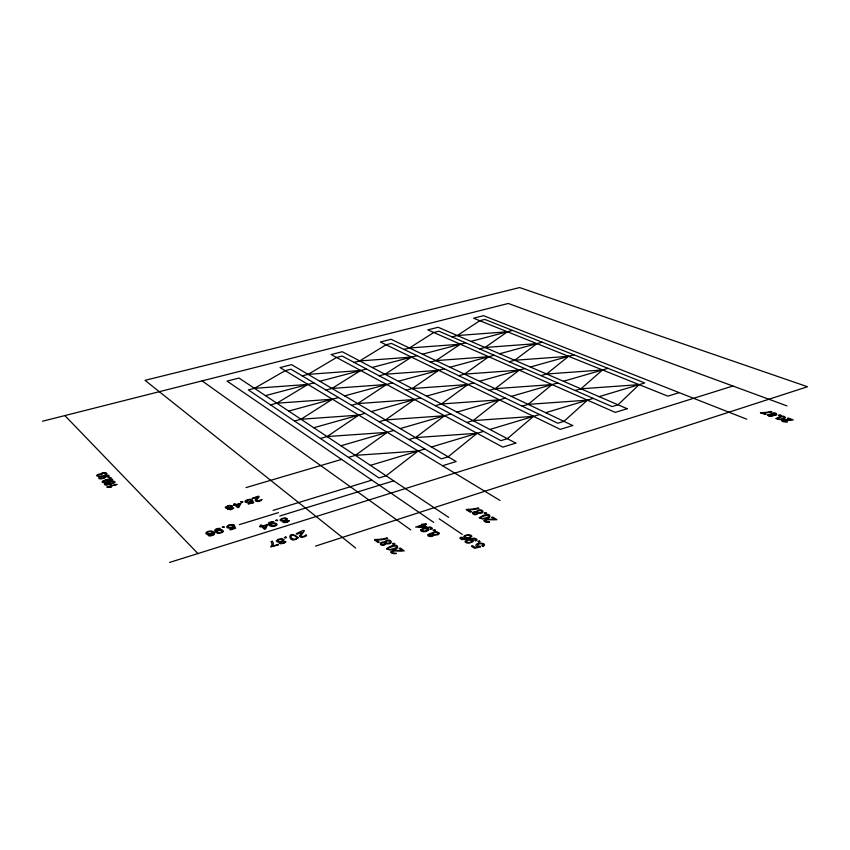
<?xml version="1.0" encoding="UTF-8"?>
<svg xmlns="http://www.w3.org/2000/svg" width="850" height="850" viewBox="0 0 850 850"><rect width="100%" height="100%" fill="white"/><g stroke="black" fill="none" stroke-linecap="round" stroke-linejoin="round"><path stroke-width="1.27" d="M296.873 538.05L295.874 536.594A18.233 7.884 -8.8 0 0 295.152 536.042L293.686 535.447M290.636 536.414L291.199 537.593A19.539 8.404 -8.1 0 0 292.315 538.517L293.792 539.123A2.083 0.903 -8.5 0 0 295.864 538.953A2.083 0.903 -8.5 0 0 297.001 538.039M784.582 417.584L783.498 418.232A16.309 5.791 0.4 0 1 782.468 418.604L779.673 419.273M489.111 516.375L487.549 517.214A17.786 7.65 -4.4 0 1 486.211 517.692L482.8 518.543M421.111 529.561L423.778 528.211A18.657 8.287 -5.4 0 1 425.181 527.754L429.25 527.053A3.666 1.615 -5.5 0 1 431.301 527.393L432.353 528.307A2.922 1.286 -5.5 0 1 432.013 529.082L430.153 529.242L431.078 528.371L429.824 527.68L425.712 528.296M396.769 547.251L395.038 548.154A18.424 8.213 -6.6 0 1 393.603 548.664L389.98 549.578A2.136 0.967 -6.5 0 1 388.099 549.323A2.136 0.967 -6.5 0 1 388.089 548.346L389.863 547.453A20.442 9.318 -6.2 0 1 392.243 546.635L395.123 546.019A2.189 0.988 -6.3 0 1 396.876 547.262M575.184 390.511L580.943 388.811L602.523 369.952L546.603 374.011L540.983 375.615M522.166 406.151L528.169 404.377L552.054 384.572L495.114 388.684L489.26 390.352M546.603 374.011L568.544 356.309L514.707 360.272L509.224 361.781M466.82 422.471L473.089 420.623L499.439 399.829L441.458 403.973L435.359 405.716M495.114 388.684L519.233 370.143L464.472 374.138L458.766 375.711M408.978 439.535L415.533 437.601L444.561 415.735L385.496 419.921L379.132 421.738M514.707 360.272L536.924 343.623L485.021 347.48L479.666 348.914M441.458 403.973L467.925 384.519L412.186 388.567L406.247 390.203M348.479 457.385L355.342 455.356L387.26 432.342L327.069 436.571L320.418 438.473M464.472 374.138L488.739 356.713L435.976 360.612L430.408 362.1M385.496 419.921L414.481 399.511L357.744 403.591L351.549 405.291M485.021 347.48L507.408 331.787L457.311 335.538L452.072 336.897M412.186 388.567L438.674 370.324L385.007 374.255L379.228 375.806M327.069 436.571L358.764 415.129L300.985 419.252L294.536 421.026M435.976 360.612L460.317 344.207L409.413 348.001L403.984 349.414M357.744 403.591L386.601 384.476L332.01 388.439L325.986 390.054M457.311 335.538L479.804 320.705L484.819 319.419L644.725 382.946L599.122 396.652M385.007 374.255L411.453 357.106L359.709 360.942L354.078 362.408M300.985 419.252L332.403 399.203L276.856 403.208L270.587 404.887M409.413 348.001L433.766 332.52L438.961 331.192L612.138 406.598L618.024 404.791L639.126 384.636L580.943 388.811M332.01 388.439L360.687 370.504L308.093 374.372L302.239 375.891M359.709 360.942L386.049 344.771L391.436 343.389L557.77 423.236L563.933 421.356L587.446 400.159L528.169 404.377M276.856 403.208L307.934 384.423L254.447 388.333L248.359 389.916L379.015 477.955L386.091 475.788L418.158 450.999L355.342 455.356M308.093 374.372L336.558 357.478L342.146 356.044L500.916 440.64L507.354 438.674L533.503 416.362L473.089 420.623M464.493 535.84L465.694 535.288A4.675 2.093 -4.6 0 1 468.021 534.82L468.276 534.809A3.527 1.573 -4.6 0 1 470.879 535.245L471.686 535.925A3.644 1.626 -4.6 0 1 471.782 536.477L468.371 538.592L462.485 539.58A3.527 1.583 -4.7 0 1 461.412 539.357L460.062 538.433A3.081 1.381 -4.8 0 1 460.477 537.359L462.23 537.349A3.06 1.371 -4.7 0 0 461.391 537.912L462.942 538.974L466.862 538.252A3.389 1.519 -4.7 0 1 465.375 538.135A3.602 1.615 -4.7 0 1 463.888 537.402A3.272 1.466 -4.7 0 1 463.696 536.796A3.868 1.732 -4.7 0 1 463.941 536.308A3.602 1.615 -4.7 0 1 464.451 535.808M254.447 388.333L285.175 370.674L290.976 369.187L441.394 458.862L448.141 456.79L477.126 433.288L415.533 437.601M469.837 539.612L469.859 539.601A3.496 1.573 -4.6 0 1 472.728 540.175M425.489 528.381L425.467 528.381A3.485 1.541 -5.6 0 1 427.178 528.487M232.507 525.481L233.835 525.013M250.654 500.246L251.919 499.821M470.092 539.516L474.215 538.879L475.639 539.601L474.736 540.504L475.607 540.972L476.659 540.345A2.996 1.349 -4.5 0 0 476.946 539.538L475.788 538.592A3.761 1.689 -4.5 0 0 473.641 538.231L469.498 538.953A19.146 8.712 -4.4 0 0 468.084 539.421L465.439 540.823A3.878 1.742 -4.6 0 0 465.088 541.376A3.963 1.785 -4.6 0 0 465.694 542.449L466.427 542.81A3.506 1.583 -4.6 0 0 467.362 543.023A3.878 1.742 -4.6 0 0 468.084 543.086A3.708 1.668 -4.6 0 0 469.636 542.991L472.674 541.886A3.581 1.615 -4.6 0 0 473.014 541.556A3.825 1.721 -4.6 0 0 473.248 541.057A3.304 1.487 -4.6 0 0 473.046 540.441M315.552 546.104L807.5 386.739L519.626 287.566L145.031 380.332L355.693 548.027M272.638 546.136L277.982 544.436L278.545 544.935L271.023 546.784M272.372 541.269L271.001 541.705A17.797 7.682 -9.4 0 1 270.959 546.784M169.575 562.434L732.902 386.017M279.788 516.003L393.678 480.824M442.553 465.736L456.184 461.529L291.592 364.65L280.075 367.593L500.034 500.459M679.214 392.636L667.834 396.153L473.599 318.219L483.554 315.679L746.693 419.188M239.339 524.641L278.428 512.624M273.084 510.372L371.896 480.133M370.388 465.354L424.841 448.991M431.492 446.994L483.512 431.375M489.866 429.462L539.612 414.524M545.689 412.696L593.3 398.395M246.022 487.603L341.594 459.414M340.914 445.772L393.752 430.461M400.212 428.581L450.776 413.929M456.96 412.133L505.399 398.098M511.328 396.376L557.759 382.925M563.444 381.278L608.005 368.358M313.777 427.741L365.075 413.355M371.354 411.602L420.527 397.811M426.551 396.121L473.726 382.893M479.506 381.278L524.811 368.571M530.368 367.019L573.909 354.811M110.234 487.337L111.435 486.997A8.266 3.028 -11.1 0 0 109.183 486.604L117.119 484.373L106.802 487.082A6.694 2.454 -11.1 0 1 110.139 487.379M107.302 479.91L110.925 479.379L111.711 479.931L110.553 480.632L112.157 480.494A2.624 0.946 -10.9 0 0 112.795 479.868L112.338 479.145A3.283 1.19 -10.9 0 0 110.787 478.879L107.111 479.474A16.703 6.088 -11 0 0 105.74 479.846L102.924 480.951A3.389 1.222 -11 0 0 102.372 481.376A3.464 1.254 -11 0 0 102.34 482.194L102.754 482.46A3.071 1.105 -11 0 0 103.392 482.619A3.389 1.222 -11 0 0 103.944 482.662A3.241 1.169 -11 0 0 105.241 482.577L108.216 481.706A3.124 1.126 -11 0 0 108.651 481.451A3.336 1.211 -11 0 0 109.076 481.058A2.89 1.041 -11 0 0 109.214 480.59A3.336 1.211 -11 0 0 109.098 480.388A3.06 1.105 -11 0 0 107.058 479.974M103.838 476.159L107.44 475.639L108.205 476.212L107.058 476.871L108.662 476.733A2.603 0.935 -10.9 0 0 109.289 476.117L108.832 475.405A3.262 1.169 -10.9 0 0 107.302 475.15L103.647 475.734A16.586 5.992 -11 0 0 102.297 476.106L99.493 477.19A3.368 1.201 -11 0 0 98.94 477.615A3.443 1.232 -11 0 0 98.908 478.412L99.312 478.688A3.039 1.094 -11 0 0 99.949 478.837A3.368 1.201 -11 0 0 100.502 478.879A3.219 1.158 -11 0 0 101.777 478.794L104.741 477.934A3.103 1.116 -11 0 0 105.166 477.679A3.315 1.19 -11 0 0 105.602 477.296A2.869 1.031 -11 0 0 105.74 476.839A3.315 1.19 -11 0 0 105.634 476.553M288.692 411.081L338.534 397.534M344.632 395.877L392.487 382.872M398.353 381.278L444.327 368.783M449.969 367.253L494.19 355.236M499.609 353.759L542.162 342.199M265.444 395.632L313.905 382.851M319.844 381.278L366.424 368.985M372.141 367.476L416.967 355.651M422.471 354.195L465.641 342.805M470.932 341.402L512.529 330.427M42.5 421.228L508.342 303.461L786.994 405.907M233.208 526.224L234.494 525.906L235.652 528.254L230.329 529.901L229.829 529.433L234.101 528.116L233.538 526.872M251.356 500.937L252.588 500.639L253.768 502.796L248.2 503.891L252.269 502.669L251.685 501.532M478.348 546.731L475.182 547.464L472.611 545.711L471.389 546.136L474.587 548.314L480.601 546.89L480.006 546.327M101.033 474.948L101.798 474.502M487.326 515.249L484.596 515.833A19.741 8.659 -4.1 0 0 482.375 516.587L480.813 517.427A2.061 0.903 -4.3 0 0 480.919 518.319A2.061 0.903 -4.3 0 0 482.811 518.596M217.685 533.173L215.571 532.217A18.062 7.491 -9.6 0 1 215.039 531.664L214.806 529.975A3.602 1.487 -9.9 0 1 216.197 529.008L218.514 528.392A2.869 1.19 -9.9 0 1 220.086 528.403C221.946 529.444 213.86 528.275 216.389 531.335M770.812 411.464L771.726 411.814M481.982 545.7L482.938 546.221M448.694 517.374L239.009 378.069L227.046 381.119L433.649 522.336M439.163 518.808L462.315 534.416M202.109 380.874L410.741 529.89M386.952 537.986L387.653 538.517A16.724 7.331 -6.6 0 1 376.561 539.994L379.249 542.151L377.995 542.555L374.404 539.814L375.413 539.484A17.552 7.682 -6.6 0 0 386.909 537.954M270.002 524.556C267.219 521.964 275.687 522.357 273.498 521.709A2.848 1.19 -8.8 0 0 271.915 521.688L269.652 522.304A3.57 1.487 -8.8 0 0 268.324 523.26L268.706 524.928A17.914 7.491 -8.5 0 0 269.301 525.47L271.511 526.405A3.687 1.551 -8.8 0 0 272.553 526.479A3.772 1.583 -8.8 0 0 274.922 526.076L275.868 525.714A3.336 1.403 -8.8 0 0 276.547 525.289A3.687 1.551 -8.8 0 0 276.866 524.971A3.527 1.477 -8.8 0 0 277.089 524.322L275.602 523.186A3.326 1.392 -8.8 0 0 274.996 523.09A3.634 1.519 -8.8 0 0 274.051 523.058A3.145 1.317 -8.8 0 0 272.744 523.217A3.634 1.519 -8.8 0 0 272.085 523.398A3.198 1.339 -8.8 0 0 270.927 523.908A3.326 1.392 -8.8 0 0 270.162 524.694M64.866 415.576L197.923 553.562M101.724 474.428C101.192 472.823 108.003 472.621 104.954 474.332C110.394 473.832 103.328 470.974 100.884 473.832C99.62 473.822 93.978 475.373 98.016 476.382C102.584 476.563 94.148 475.033 100.172 474.544A2.72 0.967 -11 0 1 100.98 474.884M103.732 476.276A2.869 1.031 -11 0 1 105.634 476.659M108.566 482.492A3.177 1.158 -10.9 0 1 109.236 482.12L110.5 481.706A4.133 1.498 -10.9 0 1 112.614 481.323L112.838 481.312A3.113 1.137 -10.9 0 1 114.729 481.631L115.058 482.163A3.219 1.169 -10.9 0 1 114.856 482.598L111.063 484.277L105.804 485.095A3.113 1.137 -11 0 1 105.039 484.925L104.391 484.213A2.72 0.988 -11 0 1 105.251 483.363L106.675 483.353A2.709 0.988 -11 0 0 105.729 483.799L106.473 484.617L110.001 484.022A2.996 1.094 -10.9 0 1 108.853 483.937A3.177 1.158 -10.9 0 1 108.003 483.374A2.996 1.094 -10.9 0 1 108.162 482.917A3.421 1.243 -10.9 0 1 108.577 482.513M770.759 411.442A15.544 5.461 0.2 0 1 761.143 412.654L760.41 412.919L766.041 414.418L762.461 413.058A14.801 5.206 0.2 0 0 771.694 411.793M784.688 417.594A1.944 0.691 0.6 0 0 782.425 416.744L780.162 417.244A18.116 6.503 0.8 0 0 778.441 417.839L777.389 418.434A1.891 0.68 0.6 0 0 777.835 419.146A1.891 0.68 0.6 0 0 779.705 419.316M472.685 540.058A3.825 1.721 -4.6 0 1 473.004 540.334M483.639 543.724A3.995 1.817 -4.3 0 1 483.076 546.284M480.016 546.295A2.752 1.243 -4.4 0 1 477.764 544.776A2.752 1.243 -4.4 0 1 481.812 543.894A2.752 1.243 -4.4 0 1 482.269 545.806M478.231 546.847A4.144 1.881 -4.4 0 1 476.882 543.989A4.144 1.881 -4.4 0 1 483.448 543.798M427.21 528.509A3.283 1.445 -5.6 0 1 428.219 528.913A3.729 1.636 -5.6 0 1 428.485 529.082A3.219 1.424 -5.6 0 1 428.666 529.763A3.729 1.636 -5.6 0 1 428.4 530.251A3.485 1.541 -5.6 0 1 428.06 530.559L425.032 531.633A3.612 1.594 -5.6 0 1 423.534 531.717A3.772 1.668 -5.6 0 1 422.832 531.664A3.421 1.509 -5.6 0 1 421.94 531.452L421.26 531.112A3.868 1.7 -5.6 0 1 420.782 530.071A3.772 1.668 -5.6 0 1 421.069 529.571M487.337 515.196A2.114 0.914 -4.2 0 1 489.228 516.386M252.078 499.757A3.612 1.445 -9 0 0 247.276 499.853A3.74 1.498 -9 0 0 245.99 502.446A3.74 1.498 -9 0 0 251.898 501.564M251.303 500.937A2.486 0.988 -9 0 1 247.743 501.999A2.486 0.988 -9 0 1 247.116 500.544A2.486 0.988 -9 0 1 250.952 500.129M216.495 531.431A3.357 1.392 -9.8 0 1 217.334 530.634A3.23 1.339 -9.9 0 1 218.524 530.113A3.666 1.519 -9.8 0 1 219.194 529.943A3.23 1.339 -9.9 0 1 220.447 529.794A3.666 1.519 -9.9 0 1 221.478 529.805M221.446 529.805A3.357 1.392 -9.8 0 1 221.999 529.911L223.412 531.059A3.559 1.477 -9.9 0 1 223.146 531.717A3.719 1.541 -9.9 0 1 222.796 532.036A3.357 1.403 -9.8 0 1 222.073 532.472L221.106 532.833A3.804 1.583 -9.9 0 1 218.684 533.226A3.719 1.541 -9.9 0 1 217.696 533.184M229.011 525.024A3.772 1.562 -9.6 0 1 234.005 524.949M233.155 526.224A2.592 1.073 -9.6 0 1 229.426 527.372A2.592 1.073 -9.6 0 1 228.82 525.778A2.592 1.073 -9.6 0 1 232.815 525.342M233.75 526.904A3.91 1.615 -9.6 0 1 227.587 527.839A3.91 1.615 -9.6 0 1 229.096 525.098M272.308 541.291A16.915 7.299 -9.3 0 1 272.478 546.136M290.519 536.414A2.136 0.914 -8.5 0 1 293.749 535.394M298.254 537.678C287.884 546.189 286.312 527.393 298.254 537.678M261.853 499.566C259.941 503.041 251.345 501.521 257.157 498.036A5.451 2.167 -8.9 0 0 257.635 497.42L252.163 498.483C269.429 491.034 247.074 505.346 261.853 499.566M478.189 513.304C474.683 517.395 468.488 511.456 476.287 511.594C481.026 506.43 487.581 514.08 478.189 513.304M776.082 418.582C788.8 423.13 787.472 411.272 776.082 418.582M213.393 533.789L212.553 534.884L210.375 535.33A2.964 1.232 -10 0 1 209.472 535.043L208.154 535.5L208.909 535.829A2.986 1.243 -10.1 0 0 211.023 535.851L213.393 535.128A3.411 1.424 -10 0 0 214.179 534.629C215.911 532.695 212.394 530.687 210.598 531.016A3.527 1.466 -10.1 0 0 209.419 531.122L207.729 531.579A3.411 1.413 -10.1 0 0 205.998 532.769L205.955 532.876A4.526 1.87 -10 0 0 206.199 533.832L206.964 534.278A3.485 1.445 -10.1 0 0 207.697 534.469A3.751 1.551 -10.1 0 0 208.739 534.491A3.166 1.317 -10.1 0 0 210.067 534.321A3.485 1.445 -10.1 0 0 212.054 533.566A3.283 1.36 -10.1 0 0 212.755 532.908L213.393 533.789M439.237 533.247C438.685 536.031 433.946 534.352 433.617 535.5C432.788 536.669 427.592 537.423 427.635 534.682C431.418 533.896 435.359 529.486 439.237 533.247M484.001 520.731L485.286 521.996L487.858 522.346L489.642 522.017L486.104 521.549L485.456 520.508L487.698 519.775L496.931 519.711L492.745 517.076L491.566 517.469L494.668 519.424A5.812 2.529 -4 0 1 493.127 519.403L486.752 519.222L484.001 520.731M289.127 520.795L287.544 522.123L284.07 522.654L282.614 521.964L283.422 520.954L280.957 520.923L279.979 519.966L281.786 518.511L285.536 517.916L287.438 518.787L286.354 520.041L289.127 520.795M285.759 541.822L284.112 543.235L280.521 543.788L279.034 543.097L279.862 541.971L277.312 541.928L276.303 540.898L278.184 539.346L282.072 538.719L284.027 539.654L282.901 541.004L285.759 541.822M299.476 536.021C300.209 538.008 303.312 537.083 304.842 536.626C308.306 535.489 305.681 533.63 304.714 536.042C292.91 539.622 315.276 523.929 296.257 533.694L296.82 534.183L302.047 532.525A5.801 2.486 -8.4 0 1 301.591 533.216L299.476 535.978M479.315 517.799C493.521 523.079 493.361 508.087 479.315 517.799M386.527 548.845C401.434 554.179 401.136 538.464 386.538 548.749M384.423 541.981C376.391 541.641 381.862 548.378 386.102 543.798C395.654 544.903 390.012 536.403 384.423 541.981M227.492 509.076L230.605 509.788L233.867 508.045L231.274 507.386L232.422 506.473L231.88 505.654L229.022 505.431L225.197 507.184L225.93 508.204L228.374 508.257L227.502 509.001M781.692 420.654L783.052 421.674L785.836 422.036L787.493 421.759L782.988 420.654L793.252 419.942L788.237 418.051L787.323 418.359L791.031 419.762A5.334 1.902 0.8 0 1 789.607 419.772L783.87 419.698L781.692 420.601M390.841 552.043L391.978 553.361L394.538 553.754L396.419 553.403L392.881 552.872L392.424 551.682L394.793 550.938L404.228 550.917L400.361 548.027L399.096 548.452L401.965 550.598A6.014 2.72 -6.2 0 1 400.392 550.566L393.816 550.354L390.841 552.043M767.401 415.214C770.971 418.062 773.479 414.853 776.932 414.864C775.614 410.369 769.749 414.8 767.433 415.119M266.22 525.289L264.934 528.105L262.905 526.32L266.22 525.289M267.495 524.886L265.582 528.966L264.52 529.295L261.609 526.724L259.664 526.724L261.099 526.278L260.036 525.332L261.332 524.928L262.406 525.874L267.495 524.886M239.594 503.954L238.244 506.568L236.385 504.921L239.594 503.954M240.837 503.582L238.829 507.354L237.798 507.673L235.121 505.293L233.272 505.304L234.664 504.889L233.676 504.018L234.94 503.636L235.917 504.507L240.837 503.582M479.272 541.004L477.828 541.503L478.731 542.109L480.176 541.609L479.272 541.004M394.719 543.809L393.231 544.298L392.434 543.702L393.911 543.203L394.719 543.809M435.338 530.283L433.904 530.761L433.075 530.188L434.509 529.709L435.338 530.283M486.614 513.219L484.373 513.134L486.614 513.219M780.916 415.289L778.791 415.257L780.916 415.289M422.269 524.907L415.629 527.096L426.658 526.777L424.129 525.024L426.572 524.216L425.861 523.717L421.483 524.365L422.269 524.907M422.981 525.396L418.359 526.926L424.798 526.671L422.981 525.396M471.24 511.764L470.071 512.157L466.161 509.649L467.107 509.341A16.957 7.172 -4.6 0 0 478.146 507.886L478.954 508.406A16.15 6.843 -4.6 0 1 468.308 509.809L471.24 511.764M285.791 537.019L284.293 537.487L284.952 538.071L286.461 537.593L285.791 537.019M515.801 443.116L502.786 447.132L331.139 354.567L342.231 351.73L515.801 443.116M572.719 425.531L560.299 429.367L380.354 342.008L391.043 339.277L572.719 425.531M627.141 408.723L615.262 412.388L427.805 329.896L438.122 327.271L627.141 408.723M277.004 520.072L275.538 520.519L277.642 520.614L277.004 520.072M223.72 526.745L222.222 527.212L224.304 527.298L223.72 526.745M242.803 501.957L240.794 501.882L242.803 501.957M110.84 477.668L109.023 477.604L110.84 477.668M101.108 478.401A2.327 0.839 -11 0 0 104.486 477.062A2.327 0.839 -11 0 0 100.991 476.946A2.327 0.839 -11 0 0 101.108 478.401M104.561 482.173A2.348 0.85 -11 0 0 107.961 480.813A2.348 0.85 -11 0 0 104.433 480.707A2.348 0.85 -11 0 0 104.561 482.173M110.511 483.661A2.369 0.861 -10.9 0 0 113.911 482.279A2.369 0.861 -10.9 0 0 110.33 482.184A2.369 0.861 -10.9 0 0 110.511 483.661M772.788 414.874A2.21 0.786 0.5 0 0 776.103 414.226A2.21 0.786 0.5 0 0 772.809 413.514A2.21 0.786 0.5 0 0 772.788 414.874M769.409 415.905A1.732 0.616 0.4 0 0 772.087 415.427A1.732 0.616 0.4 0 0 769.558 414.832A1.732 0.616 0.4 0 0 769.409 415.905M466.522 537.731A2.678 1.201 -4.6 0 0 470.486 536.392A2.678 1.201 -4.6 0 0 466.427 535.649A2.678 1.201 -4.6 0 0 466.522 537.731M467.819 542.385A2.688 1.211 -4.6 0 0 471.761 541.025A2.688 1.211 -4.6 0 0 467.67 540.292A2.688 1.211 -4.6 0 0 467.819 542.385M423.321 531.048A2.614 1.147 -5.6 0 0 427.231 529.731A2.614 1.147 -5.6 0 0 423.311 529.04A2.614 1.147 -5.6 0 0 423.321 531.048M434.286 534.469A2.476 1.094 -5.4 0 0 437.931 533.205A2.476 1.094 -5.4 0 0 434.191 532.567A2.476 1.094 -5.4 0 0 434.286 534.469M429.76 535.84A1.944 0.861 -5.5 0 0 432.661 534.852A1.944 0.861 -5.5 0 0 429.739 534.331A1.944 0.861 -5.5 0 0 429.76 535.84M478.624 512.624A2.412 1.031 -4.4 0 0 482.184 511.466A2.412 1.031 -4.4 0 0 478.539 510.829A2.412 1.031 -4.4 0 0 478.624 512.624M474.279 513.91A1.891 0.818 -4.5 0 0 477.137 513.039A1.891 0.818 -4.5 0 0 474.321 512.497A1.891 0.818 -4.5 0 0 474.279 513.91M386.793 543.139A2.497 1.116 -6.5 0 0 390.469 541.801A2.497 1.116 -6.5 0 0 386.697 541.206A2.497 1.116 -6.5 0 0 386.793 543.139M382.181 544.531A1.966 0.871 -6.6 0 0 385.071 543.469A1.966 0.871 -6.6 0 0 382.107 543.001A1.966 0.871 -6.6 0 0 382.181 544.531M227.683 507.854A2.316 0.924 -9.4 0 0 231.072 506.547A2.316 0.924 -9.4 0 0 227.598 506.249A2.316 0.924 -9.4 0 0 227.683 507.854M229.819 509.341A1.827 0.733 -9.4 0 0 232.475 508.289A1.827 0.733 -9.4 0 0 229.723 508.066A1.827 0.733 -9.4 0 0 229.819 509.341M208.367 533.864A2.592 1.073 -10.1 0 0 212.149 532.323A2.592 1.073 -10.1 0 0 208.25 531.994A2.592 1.073 -10.1 0 0 208.367 533.864M218.45 532.674A2.571 1.073 -9.9 0 0 222.158 531.133A2.571 1.073 -9.9 0 0 218.248 530.825A2.571 1.073 -9.9 0 0 218.45 532.674M272.106 525.906A2.55 1.073 -8.8 0 0 275.836 524.45A2.55 1.073 -8.8 0 0 271.989 524.046A2.55 1.073 -8.8 0 0 272.106 525.906M282.668 520.529A2.38 0.988 -8.5 0 0 286.067 519.159A2.38 0.988 -8.5 0 0 282.413 518.829A2.38 0.988 -8.5 0 0 282.668 520.529M284.962 522.091A1.87 0.786 -8.5 0 0 287.704 521.039A1.87 0.786 -8.5 0 0 284.877 520.731A1.87 0.786 -8.5 0 0 284.962 522.091M279.076 541.514A2.465 1.062 -8.8 0 0 282.604 540.048A2.465 1.062 -8.8 0 0 278.832 539.697A2.465 1.062 -8.8 0 0 279.076 541.514M281.446 543.192A1.944 0.839 -8.8 0 0 284.293 542.077A1.944 0.839 -8.8 0 0 281.371 541.737A1.944 0.839 -8.8 0 0 281.446 543.192"/></g></svg>
